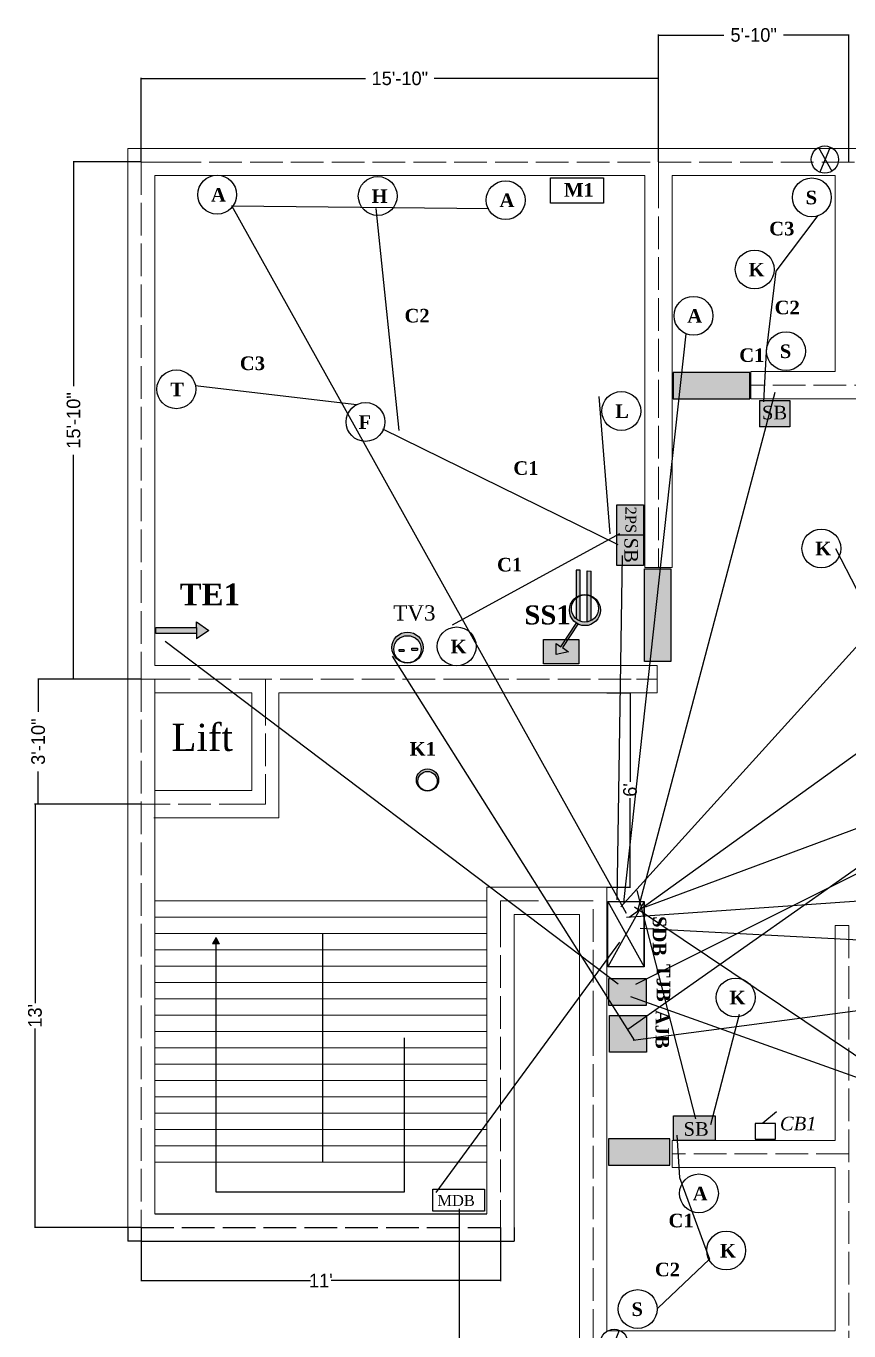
# Model space of a CAD drawing. Header units: inches. Extents: x -122 to 1455, y -263 to 499.
# Drawn here: x 404.9 to 707.2, y 14.1 to 493.6 of the extents above; entities that cross this region are included whole.
import ezdxf

# ---------------------------------------------------------------- set-up
doc = ezdxf.new("R2010")
doc.units = ezdxf.units.IN
doc.header["$MEASUREMENT"] = 0
doc.linetypes.add('ACAD_ISO02W100', pattern=[15, 12, -3])
doc.layers.get('Defpoints').update_dxf_attribs({"lineweight": 5})
doc.layers.add('door', color=5, linetype='Continuous', lineweight=5)
doc.layers.add('wall', color=7, linetype='Continuous', lineweight=5)
doc.dimstyles.get("Standard").update_dxf_attribs({"dimtxt": 5, "dimasz": 0.18, "dimexe": 0.18, "dimexo": 0.0625, "dimgap": 0.09, "dimtad": 0, "dimdec": 0, "dimzin": 0, "dimdsep": 46, "dimlunit": 4, "dimtxsty": 'Standard', "dimcen": 0.09, "dimadec": 0, "dimazin": 0, "dimtfac": 1, "dimtdec": 0, "dimtofl": 0, "dimtmove": 0, "dimatfit": 3, "dimfxl": 1, "dimtolj": 1, "dimtzin": 0, "dimarcsym": 0})

# ---------------------------------------------------------------- blocks, each defined once
blk = doc.blocks.new('*D2')
at = {"color": 0, "lineweight": -2}
for p, q in [((447.25, 443.7), (447.25, 474.54)), ((447.43, 474.36), (529.66, 474.36)), ((637.07, 474.36), (554.84, 474.36)), ((637.25, 443.7), (637.25, 474.54))]:
    blk.add_line(p, q, dxfattribs=at)
at = {"color": 0}
for points in [[(447.43, 474.39), (447.43, 474.33), (447.25, 474.36)], [(637.07, 474.39), (637.07, 474.33), (637.25, 474.36)]]:
    blk.add_solid(points, dxfattribs=at)
at = {"layer": 'Defpoints', "color": 0}
for p in [(637.25, 474.36), (447.25, 443.64), (637.25, 443.64)]:
    blk.add_point(p, dxfattribs=at)
at = {"color": 0, "insert": (542.25, 474.36), "char_height": 5, "attachment_point": 5}
blk.add_mtext('\\A1;15\'-10"', dxfattribs=at)
blk = doc.blocks.new('*D3')
at = {"color": 0, "lineweight": -2}
for p, q in [((637.25, 443.7), (637.25, 490.48)), ((637.43, 490.3), (661.32, 490.3)), ((707.07, 490.3), (683.17, 490.3)), ((707.25, 443.7), (707.25, 490.48))]:
    blk.add_line(p, q, dxfattribs=at)
at = {"color": 0}
for points in [[(637.43, 490.33), (637.43, 490.27), (637.25, 490.3)], [(707.07, 490.33), (707.07, 490.27), (707.25, 490.3)]]:
    blk.add_solid(points, dxfattribs=at)
at = {"layer": 'Defpoints', "color": 0}
for p in [(707.25, 490.3), (637.25, 443.64), (707.25, 443.64)]:
    blk.add_point(p, dxfattribs=at)
at = {"color": 0, "insert": (672.25, 490.3), "char_height": 5, "attachment_point": 5}
blk.add_mtext('\\A1;5\'-10"', dxfattribs=at)
blk = doc.blocks.new('*D11')
at = {"color": 0, "lineweight": -2}
for p, q in [((447.18, 443.7), (422.19, 443.7)), ((422.37, 443.52), (422.37, 361.26)), ((422.37, 253.82), (422.37, 336.08)), ((447.18, 253.64), (422.19, 253.64))]:
    blk.add_line(p, q, dxfattribs=at)
at = {"color": 0}
for points in [[(422.34, 443.52), (422.4, 443.52), (422.37, 443.7)], [(422.34, 253.82), (422.4, 253.82), (422.37, 253.64)]]:
    blk.add_solid(points, dxfattribs=at)
at = {"layer": 'Defpoints', "color": 0}
for p in [(447.25, 443.7), (422.37, 253.64), (447.25, 253.64)]:
    blk.add_point(p, dxfattribs=at)
at = {"color": 0, "insert": (422.37, 348.67), "char_height": 5, "attachment_point": 5, "rotation": 90}
blk.add_mtext('\\A1;15\'-10"', dxfattribs=at)
blk = doc.blocks.new('*D16')
at = {"color": 0, "lineweight": -2}
for p, q in [((447.12, 253.64), (409.19, 253.64)), ((409.37, 253.46), (409.37, 241.56)), ((409.37, 207.82), (409.37, 219.72)), ((447.18, 207.64), (409.19, 207.64))]:
    blk.add_line(p, q, dxfattribs=at)
at = {"color": 0}
for points in [[(409.34, 253.46), (409.4, 253.46), (409.37, 253.64)], [(409.34, 207.82), (409.4, 207.82), (409.37, 207.64)]]:
    blk.add_solid(points, dxfattribs=at)
at = {"layer": 'Defpoints', "color": 0}
for p in [(447.18, 253.64), (409.37, 207.64), (447.25, 207.64)]:
    blk.add_point(p, dxfattribs=at)
at = {"color": 0, "insert": (409.37, 230.64), "char_height": 5, "attachment_point": 5, "rotation": 90}
blk.add_mtext('\\A1;3\'-10"', dxfattribs=at)
blk = doc.blocks.new('*D17')
at = {"color": 0, "lineweight": -2}
for p, q in [((447.12, 207.64), (408.03, 207.64)), ((408.21, 207.46), (408.21, 134.56)), ((408.21, 52.32), (408.21, 125.22)), ((447.18, 52.14), (408.03, 52.14))]:
    blk.add_line(p, q, dxfattribs=at)
at = {"color": 0}
for points in [[(408.18, 207.46), (408.24, 207.46), (408.21, 207.64)], [(408.18, 52.32), (408.24, 52.32), (408.21, 52.14)]]:
    blk.add_solid(points, dxfattribs=at)
at = {"layer": 'Defpoints', "color": 0}
for p in [(447.18, 207.64), (408.21, 52.14), (447.25, 52.14)]:
    blk.add_point(p, dxfattribs=at)
at = {"color": 0, "insert": (408.21, 129.89), "char_height": 5, "attachment_point": 5, "rotation": 90}
blk.add_mtext("\\A1;13'", dxfattribs=at)
blk = doc.blocks.new('*D18')
at = {"color": 0, "lineweight": -2}
for p, q in [((618.31, 248.64), (627.03, 248.64)), ((626.85, 248.46), (626.85, 215.9)), ((626.85, 177.32), (626.85, 209.88)), ((618.31, 177.14), (627.03, 177.14))]:
    blk.add_line(p, q, dxfattribs=at)
at = {"color": 0}
for points in [[(626.82, 248.46), (626.88, 248.46), (626.85, 248.64)], [(626.82, 177.32), (626.88, 177.32), (626.85, 177.14)]]:
    blk.add_solid(points, dxfattribs=at)
at = {"layer": 'Defpoints', "color": 0}
for p in [(618.25, 248.64), (626.85, 248.64), (618.25, 177.14)]:
    blk.add_point(p, dxfattribs=at)
at = {"color": 0, "insert": (626.85, 212.89), "char_height": 5, "attachment_point": 5, "rotation": 90}
blk.add_mtext("\\A1;6'", dxfattribs=at)
blk = doc.blocks.new('*D20')
at = {"color": 0, "lineweight": -2}
for p, q in [((447.18, 52.08), (447.18, 32.43)), ((579.25, 52.08), (579.25, 32.43)), ((447.36, 32.61), (509.38, 32.61)), ((579.07, 32.61), (517.06, 32.61))]:
    blk.add_line(p, q, dxfattribs=at)
at = {"color": 0}
for points in [[(447.36, 32.64), (447.36, 32.58), (447.18, 32.61)], [(579.07, 32.64), (579.07, 32.58), (579.25, 32.61)]]:
    blk.add_solid(points, dxfattribs=at)
at = {"layer": 'Defpoints', "color": 0}
for p in [(447.18, 52.14), (579.25, 52.14), (579.25, 32.61)]:
    blk.add_point(p, dxfattribs=at)
at = {"color": 0, "insert": (513.22, 32.61), "char_height": 5, "attachment_point": 5}
blk.add_mtext("\\A1;11'", dxfattribs=at)

msp = doc.modelspace()

# ---------------------------------------------------------------- hatches: boundary and pattern name
h = msp.add_hatch(color=256)
h.set_gradient(color1=(32, 223, 201), color2=(121, 236, 222), one_color=1, tint=0.7, name='CYLINDER')
h.paths.add_polyline_path([(642.71, 366.26), (642.71, 356.66), (670.81, 356.66), (670.81, 366.26)])
h = msp.add_hatch(color=256)
h.set_gradient(color1=(198, 57, 120), color2=(221, 136, 174), one_color=1, tint=0.7, name='CURVED')
h.paths.add_polyline_path([(674.43, 346.34), (685.55, 346.34), (685.55, 356.04), (674.43, 356.04)])
h.paths.add_polyline_path([(674.6, 355.31), (685.27, 355.31), (685.27, 347.7), (674.6, 347.7)], flags=24)
h = msp.add_hatch(color=256)
h.set_gradient(color1=(198, 57, 120), color2=(221, 136, 174), one_color=1, tint=0.7, name='CYLINDER')
h.paths.add_polyline_path([(622.04, 295.37), (631.74, 295.37), (631.74, 306.49), (622.04, 306.49)])
h.paths.add_polyline_path([(622.04, 306.49), (631.74, 306.49), (631.74, 317.71), (622.04, 317.71)])
h.paths.add_polyline_path([(631.01, 306.31), (631.01, 295.65), (623.4, 295.65), (623.4, 306.31)], flags=24)
h.paths.add_polyline_path([(630.16, 317.69), (630.16, 306.61), (624.07, 306.61), (624.07, 317.69)], flags=24)
h = msp.add_hatch(color=256)
h.set_gradient(color1=(171, 49, 180), color2=(203, 95, 211), one_color=1, tint=0.6, name='CURVED')
h.paths.add_polyline_path([(611.13, 274.69, 0.074431), (612.53, 275.16), (612.53, 284.04, 0.074431), (611.13, 284.52)])
h.paths.add_polyline_path([(607.05, 275.78, 0.082084), (608.45, 274.95), (608.45, 284.25, 0.082084), (607.05, 283.42)])
h.paths.add_polyline_path([(607.05, 283.7, -0.068777), (608.45, 284.4), (608.45, 293.66), (607.05, 293.66)])
h.paths.add_polyline_path([(612.53, 293.29), (611.13, 293.47), (611.13, 284.62, -0.064124), (612.53, 284.22)])
h = msp.add_hatch(color=256)
h.set_gradient(color1=(32, 223, 201), color2=(121, 236, 222), one_color=1, tint=0.7, name='CYLINDER')
h.paths.add_polyline_path([(632.2, 260.1), (641.86, 260.1), (641.86, 294.21), (632.2, 294.21)])
h = msp.add_hatch(color=256)
h.set_gradient(color1=(89, 153, 104), color2=(126, 180, 139), one_color=1, tint=0.6, name='CURVED')
h.paths.add_polyline_path([(615.96, 278.98, 1), (604.55, 278.98, 1)])
h.paths.add_polyline_path([(605.27, 279.6, -1), (615.25, 279.6, -1)], flags=16)
h = msp.add_hatch(color=256)
h.set_gradient(color1=(255, 255, 255), color2=(230, 230, 230), one_color=1, tint=0.9, name='INVCYLINDER')
h.paths.add_polyline_path([(452.61, 272.64), (452.61, 270.41), (467.53, 270.41), (467.53, 272.64)])
h.paths.add_polyline_path([(472.09, 271.53), (467.53, 274.64), (467.53, 272.64), (467.53, 270.41), (467.53, 268.41)])
h = msp.add_hatch(color=256)
h.set_gradient(color1=(153, 114, 76), color2=(171, 128, 84), one_color=1, tint=0.5, name='INVCYLINDER')
h.paths.add_polyline_path([(604.17, 263.68), (602.07, 265.23), (607.69, 273.79), (607.75, 273.86, -0.02701), (607.21, 274.16), (607.09, 274.05), (601.46, 265.49), (599.7, 266.7), (599.7, 262.64)])
h = msp.add_hatch(color=256)
h.set_gradient(color1=(47, 162, 26), color2=(102, 226, 80), one_color=1, tint=0.6, name='CURVED')
h.paths.add_polyline_path([(604.17, 263.68), (602.07, 265.23), (604.01, 268.18), (603.23, 268.18), (601.46, 265.49), (599.7, 266.7), (599.7, 262.64)])
h.paths.add_polyline_path([(603.23, 268.18), (604.01, 268.18), (607.69, 273.79), (607.75, 273.86, -0.02701), (607.21, 274.16), (607.09, 274.05)])
h = msp.add_hatch(color=256)
h.set_gradient(color1=(89, 153, 104), color2=(126, 180, 139), one_color=1, tint=0.6, name='CURVED')
h.paths.add_polyline_path([(539.36, 265.22, 1), (550.77, 265.22, 1)])
h.paths.add_polyline_path([(550.06, 264.6, -1), (540.08, 264.6, -1)], flags=16)
h = msp.add_hatch(color=256)
h.set_gradient(color1=(57, 28, 202), color2=(101, 75, 231), one_color=1, tint=0.6, name='CURVED')
h.paths.add_polyline_path([(542.01, 264.5), (542.01, 263.85), (543.88, 263.85), (543.77, 264.5)])
h.paths.add_polyline_path([(548.73, 264.22), (548.78, 265.05), (546.68, 265.05), (546.68, 264.22)])
h = msp.add_hatch(color=256)
h.set_gradient(color1=(49, 209, 21), color2=(94, 237, 69), one_color=1, tint=0.6, name='CURVED')
h.paths.add_polyline_path([(543.88, 263.85), (543.77, 264.5), (542.01, 264.5), (542.01, 263.85)])
h.paths.add_polyline_path([(548.73, 264.22), (548.78, 265.05), (546.68, 265.05), (546.68, 264.22)])
h = msp.add_hatch(color=256)
h.set_gradient(color1=(100, 112, 130), color2=(140, 150, 166), one_color=1, tint=0.6, name='CURVED')
h.paths.add_polyline_path([(599.7, 266.7), (601.46, 265.49), (603.23, 268.18), (595, 268.18), (595, 259.25), (608.03, 259.25), (608.03, 268.18), (604.01, 268.18), (602.07, 265.23), (604.17, 263.68), (599.7, 262.64)])
h = msp.add_hatch(color=256)
h.set_gradient(color1=(153, 114, 76), color2=(205, 179, 152), one_color=1, tint=0.7, name='CURVED')
h.paths.add_polyline_path([(599.7, 262.64), (599.7, 266.7), (601.46, 265.49), (603.23, 268.18), (595, 268.18), (595, 259.25), (608.03, 259.25), (608.03, 268.18), (604.01, 268.18), (602.07, 265.23), (604.17, 263.68)])
h = msp.add_hatch(color=256)
h.set_gradient(color1=(89, 153, 104), color2=(126, 180, 139), one_color=1, tint=0.6, name='CURVED')
h.paths.add_polyline_path([(548.35, 216.58, 1), (556.5, 216.58, 1)])
h.paths.add_polyline_path([(555.99, 216.13, -1), (548.86, 216.13, -1)], flags=16)
h = msp.add_hatch(color=256)
h.set_gradient(color1=(0, 0, 255), color2=(5, 5, 255), one_color=1, tint=0.51, name='HEMISPHERICAL')
h.paths.add_polyline_path([(619.09, 133.66), (632.71, 133.66), (632.71, 143.59), (619.09, 143.59)])
h = msp.add_hatch(color=256)
h.set_gradient(color1=(231, 24, 224), color2=(231, 29, 225), one_color=1, tint=0.51, name='HEMISPHERICAL')
h.paths.add_polyline_path([(632.93, 116.6), (632.93, 129.99), (619.31, 129.99), (619.31, 116.6)])
h = msp.add_hatch(color=256)
h.set_gradient(color1=(198, 57, 120), color2=(221, 136, 174), one_color=1, tint=0.7, name='HEMISPHERICAL')
h.paths.add_polyline_path([(642.75, 93.14), (642.75, 84.14), (647.25, 84.14), (658.14, 84.14), (658.14, 93.14)])
h.paths.add_polyline_path([(645.78, 92.08), (656.44, 92.08), (656.44, 84.47), (645.78, 84.47)], flags=24)
h = msp.add_hatch(color=256)
h.set_gradient(color1=(32, 223, 201), color2=(121, 236, 222), one_color=1, tint=0.7, name='CYLINDER')
h.paths.add_polyline_path([(641.49, 75.01), (641.49, 84.75), (618.87, 84.75), (618.87, 75.01)])
at = {"layer": 'door'}
h = msp.add_hatch(color=0, dxfattribs=at)
h.set_gradient(color2=(0, 0, 0), tint=1)
h.paths.add_polyline_path([(474.75, 158.64), (473.45, 156.39), (476.05, 156.39)])

# ---------------------------------------------------------------- linework, layer by layer
for p, q in [((696.07, 448.93), (701.03, 440.28)), ((700.33, 449.15), (696.59, 439.91)), ((674.43, 356.04), (674.43, 346.34)), ((631.74, 306.49), (622.04, 306.49)), ((608.45, 293.66), (607.05, 293.66)), ((607.05, 293.66), (607.05, 275.78)), ((608.45, 274.95), (608.45, 293.66)), ((611.13, 274.69), (611.13, 293.47)), ((611.13, 293.47), (612.53, 293.29)), ((612.53, 275.16), (612.53, 293.29)), ((467.53, 272.64), (467.53, 274.64)), ((467.53, 274.64), (472.09, 271.53)), ((601.46, 265.49), (607.09, 274.05)), ((607.69, 273.79), (602.07, 265.23)), ((607.09, 274.05), (607.21, 274.16)), ((607.69, 273.79), (607.75, 273.86)), ((607.69, 273.79), (607.69, 273.79)), ((472.09, 271.53), (467.53, 268.41)), ((467.53, 270.41), (467.53, 268.41)), ((542.01, 263.85), (542.01, 264.5)), ((542.01, 264.5), (543.77, 264.5)), ((542.01, 263.85), (543.88, 263.85)), ((543.77, 264.5), (543.88, 263.85)), ((546.68, 264.22), (546.68, 265.05)), ((546.68, 265.05), (548.78, 265.05)), ((546.68, 264.22), (548.73, 264.22)), ((548.78, 265.05), (548.73, 264.22)), ((599.7, 262.64), (599.7, 266.7)), ((599.7, 266.7), (601.46, 265.49)), ((602.07, 265.23), (604.17, 263.68)), ((604.17, 263.68), (599.7, 262.64)), ((618.66, 171.88), (632.06, 147.91)), ((632.06, 171.88), (618.66, 147.91)), ((632.06, 147.91), (632.06, 171.88)), ((513.79, 160.14), (513.79, 76.14)), ((474.67, 156.39), (474.67, 65.24)), ((543.96, 65.24), (543.96, 121.79)), ((675.66, 90.57), (680.62, 94.78)), ((474.67, 65.24), (543.96, 65.24)), ((452.25, 57.14), (574.25, 57.14)), ((442.25, 52.14), (442.25, 47.14)), ((584.25, 52.14), (584.25, 47.14)), ((447.18, 47.14), (442.25, 47.14)), ((447.18, 47.14), (579.25, 47.14)), ((579.25, 47.14), (584.25, 47.14)), ((622.87, 14.32), (619.13, 5.07))]:
    msp.add_line(p, q)
at = {"color": 92}
for p, q in [((625.5, 167.5), (480.5, 427.5)), ((480.5, 427.5), (575, 426.5)), ((623.5, 170), (856.5, 427.5)), ((624.5, 171.5), (647.5, 380.5)), ((632.5, 170), (917.5, 276)), ((628.5, 170), (849.5, 21.5))]:
    msp.add_line(p, q, dxfattribs=at)
at = {"color": 1}
for p, q in [((542, 345), (533.5, 426.5)), ((680.5, 403.5), (696, 424)), ((677, 374), (680.5, 403.5)), ((676, 355.5), (677, 374)), ((467, 361.5), (526.5, 354.5)), ((619.5, 307), (615.5, 357.5)), ((680, 359), (629.5, 168)), ((622.5, 303), (536, 345.5)), ((623, 307), (561.5, 273.5)), ((624, 299), (622, 172.5)), ((810.5, 298.5), (626.5, 166)), ((765, 179.5), (702.5, 301.5)), ((766.5, 176), (625.5, 166)), ((651, 92), (629.5, 176)), ((771, 154.5), (630.5, 162)), ((656.5, 90), (667, 130.5)), ((644, 86), (645, 70.5)), ((645, 70.5), (656, 40.5)), ((656, 40.5), (637, 22.5))]:
    msp.add_line(p, q, dxfattribs=at)
at = {"color": 6}
for p, q in [((626, 125), (883, 306)), ((628.5, 121), (539.5, 262)), ((628, 121), (873.5, 153.5))]:
    msp.add_line(p, q, dxfattribs=at)
at = {"color": 5}
for p, q in [((629, 141.5), (940.5, 297.5)), ((622.5, 141.5), (456, 267.5)), ((627, 137), (946, 23))]:
    msp.add_line(p, q, dxfattribs=at)
at = {"color": 4}
msp.add_line((623, 157), (555.5, 65), dxfattribs=at)
at = {"color": 2}
msp.add_line((564.02, 58.95), (564.02, -182.2), dxfattribs=at)
at = {"linetype": 'ACAD_ISO02W100'}
msp.add_line((447.18, 52.14), (579.25, 52.14), dxfattribs=at)
for points in [[(597.55, 437.88), (617.09, 437.88), (617.09, 428.5), (597.55, 428.5)], [(670.81, 366.26), (642.71, 366.26), (642.71, 356.66), (670.81, 356.66)], [(631.74, 317.71), (631.74, 295.37), (622.04, 295.37), (622.04, 317.71)], [(632.2, 294.21), (641.86, 294.21), (641.86, 260.1), (632.2, 260.1)], [(452.61, 272.64), (467.53, 272.64), (467.53, 270.41), (452.61, 270.41)], [(608.03, 259.25), (595, 259.25), (595, 268.18), (608.03, 268.18)], [(618.66, 171.88), (632.06, 171.88), (632.06, 147.91), (618.66, 147.91)], [(619.09, 143.59), (632.71, 143.59), (632.71, 133.66), (619.09, 133.66)], [(619.31, 129.99), (632.93, 129.99), (632.93, 116.6), (619.31, 116.6)], [(642.75, 93.14), (658.14, 93.14), (658.14, 84.05), (642.75, 84.05)], [(672.75, 84.57), (680.23, 84.57), (680.23, 90.32), (672.75, 90.32)], [(641.49, 84.75), (618.87, 84.75), (618.87, 75.01), (641.49, 75.01)], [(554.32, 66.2), (573.3, 66.2), (573.3, 58.15), (554.32, 58.15)]]:
    msp.add_lwpolyline(points, close=True)
msp.add_lwpolyline([(674.43, 356.04), (685.55, 356.04), (685.55, 346.34), (674.43, 346.34)])
for centre, radius in [((698.43, 444.54), 4.99), ((475.14, 431.64), 7.14), ((534.14, 431.14), 7.14), ((581.14, 429.64), 7.14), ((693.64, 430.64), 7.14), ((672.64, 404.14), 7.14), ((650.14, 387.14), 7.14), ((684.14, 374.14), 7.14), ((460.14, 360.14), 7.14), ((529.64, 348.14), 7.14), ((623.64, 352.14), 7.14), ((697.14, 301.64), 7.14), ((610.26, 278.98), 5.71), ((610.26, 279.6), 4.99), ((545.07, 265.22), 5.71), ((545.07, 264.6), 4.99), ((563.14, 265.64), 7.14), ((552.43, 216.58), 4.08), ((552.43, 216.13), 3.56), ((665.64, 136.64), 7.14), ((652.14, 64.64), 7.14), ((662.14, 43.64), 7.14), ((629.64, 22.14), 7.14), ((620.97, 9.71), 4.99)]:
    msp.add_circle(centre, radius)
at = {"layer": 'door', "color": 0}
for p, q in [((452.25, 448.64), (442.25, 448.64)), ((442.25, 443.64), (442.25, 448.64)), ((457.25, 448.64), (452.25, 448.64)), ((462.25, 438.64), (452.25, 438.64)), ((642.25, 438.64), (647.25, 438.64)), ((632.25, 361.64), (632.25, 294.64)), ((642.25, 361.64), (642.25, 294.64)), ((671.25, 356.64), (671.25, 361.64)), ((632.25, 294.64), (642.25, 294.64)), ((462.25, 258.64), (452.25, 258.64)), ((570.25, 258.64), (629.25, 258.64)), ((629.25, 258.64), (636.75, 258.64)), ((636.75, 258.64), (636.75, 248.64)), ((442.25, 253.64), (442.25, 248.64)), ((452.25, 253.64), (452.25, 57.14)), ((442.25, 248.64), (442.25, 52.14)), ((457.25, 248.64), (452.25, 248.64)), ((452.25, 248.64), (452.25, 212.64)), ((487.85, 246.32), (487.85, 248.64)), ((487.85, 248.64), (487.85, 212.64)), ((487.85, 246.32), (487.85, 235.14)), ((497.85, 248.64), (497.85, 212.64)), ((570.25, 248.64), (629.25, 248.64)), ((629.25, 248.64), (636.75, 248.64)), ((487.85, 212.64), (452.25, 212.64)), ((497.85, 212.64), (497.85, 202.64)), ((487.85, 202.64), (451.85, 202.64)), ((487.85, 202.64), (497.85, 202.64)), ((584.25, 177.14), (574.25, 177.14)), ((574.25, 167.14), (574.25, 177.14)), ((608.25, 177.14), (584.25, 177.14)), ((608.25, 177.14), (618.25, 177.14)), ((618.25, 127.14), (618.25, 177.14)), ((574.25, 172.14), (452.25, 172.14)), ((574.25, 166.14), (452.25, 166.14)), ((574.25, 167.14), (574.25, 57.14)), ((608.25, 167.14), (584.25, 167.14)), ((584.25, 167.14), (584.25, 52.14)), ((608.25, 127.14), (608.25, 167.14)), ((702.25, 163.14), (707.25, 163.14)), ((574.25, 160.14), (452.25, 160.14)), ((574.25, 154.14), (452.25, 154.14)), ((574.25, 148.14), (452.25, 148.14)), ((574.25, 142.14), (452.25, 142.14)), ((574.25, 136.14), (452.25, 136.14)), ((574.25, 130.14), (452.25, 130.14)), ((574.25, 124.14), (452.25, 124.14)), ((574.25, 118.14), (452.25, 118.14)), ((574.25, 112.14), (452.25, 112.14)), ((574.25, 106.14), (452.25, 106.14)), ((574.25, 100.14), (452.25, 100.14)), ((574.25, 94.14), (452.25, 94.14)), ((574.25, 88.14), (452.25, 88.14)), ((574.25, 82.14), (452.25, 82.14)), ((647.25, 84.14), (642.25, 84.14)), ((642.25, 84.14), (642.25, 74.14)), ((574.25, 76.14), (452.25, 76.14)), ((647.25, 74.14), (642.25, 74.14))]:
    msp.add_line(p, q, dxfattribs=at)
at = {"layer": 'door', "color": 0, "linetype": 'ACAD_ISO02W100'}
for p, q in [((457.25, 443.64), (447.25, 443.64)), ((637.25, 438.64), (637.25, 443.64)), ((637.25, 361.64), (637.25, 294.64)), ((457.25, 253.64), (447.25, 253.64)), ((447.25, 253.64), (447.25, 52.14)), ((492.85, 248.64), (492.85, 253.64)), ((570.25, 253.64), (629.25, 253.64)), ((629.25, 253.64), (636.75, 253.64)), ((492.85, 248.64), (492.85, 212.64)), ((492.85, 212.64), (492.85, 207.64)), ((451.85, 207.64), (447.25, 207.64)), ((487.85, 207.64), (451.85, 207.64)), ((487.85, 207.64), (492.85, 207.64)), ((579.25, 167.14), (579.25, 172.14)), ((584.25, 172.14), (579.25, 172.14)), ((608.25, 172.14), (584.25, 172.14)), ((608.25, 172.14), (613.25, 172.14)), ((613.25, 127.14), (613.25, 172.14)), ((579.25, 167.14), (579.25, 52.14)), ((647.25, 79.14), (642.25, 79.14)), ((707.25, 14.14), (707.25, 9.14))]:
    msp.add_line(p, q, dxfattribs=at)
at = {"layer": 'door', "color": 0}
msp.add_lwpolyline([(474.75, 158.64), (473.45, 156.39), (476.05, 156.39)], close=True, dxfattribs=at)
at = {"layer": 'wall'}
for p, q in [((1009.25, 448.64), (457.25, 448.64)), ((442.25, 443.64), (442.25, 253.64)), ((452.25, 438.64), (452.25, 258.64)), ((632.25, 438.64), (462.25, 438.64)), ((632.25, 438.64), (632.25, 361.64)), ((642.25, 438.64), (642.25, 361.64)), ((702.25, 438.64), (647.25, 438.64)), ((702.25, 438.64), (702.25, 366.64)), ((702.25, 366.64), (671.25, 366.64)), ((671.25, 366.64), (671.25, 361.64)), ((761.25, 356.64), (671.25, 356.64)), ((570.25, 258.64), (462.25, 258.64)), ((487.85, 248.64), (457.25, 248.64)), ((570.25, 248.64), (497.85, 248.64)), ((702.25, 163.14), (702.25, 84.14)), ((608.25, 127.14), (608.25, 9.14)), ((618.25, 127.14), (618.25, 14.14)), ((702.25, 84.14), (647.25, 84.14)), ((702.25, 74.14), (647.25, 74.14)), ((702.25, 74.14), (702.25, 14.14)), ((702.25, 14.14), (618.25, 14.14))]:
    msp.add_line(p, q, dxfattribs=at)
at = {"layer": 'wall', "color": 0, "linetype": 'ACAD_ISO02W100'}
for p, q in [((447.25, 443.64), (447.25, 253.64)), ((1009.25, 443.64), (457.25, 443.64)), ((637.25, 438.64), (637.25, 361.64)), ((766.25, 361.64), (671.25, 361.64)), ((570.25, 253.64), (457.25, 253.64)), ((707.25, 163.14), (707.25, 14.14)), ((613.25, 127.14), (613.25, 9.14)), ((707.25, 79.14), (647.25, 79.14))]:
    msp.add_line(p, q, dxfattribs=at)

# ---------------------------------------------------------------- texts
at = {"attachment_point": 1}
for s, insert, char_height in [('{\\fTimes New Roman|b1|i0|c0|p18;A}', (472.87, 434.09), 5), ('{\\fTimes New Roman|b1|i0|c0|p18;H}', (531.87, 433.59), 5), ('{\\fTimes New Roman|b1|i0|c0|p18;A}', (578.87, 432.09), 5), ('{\\fTimes New Roman|b1|i0|c0|p18;M1}', (602.6, 435.89), 5), ('{\\fTimes New Roman|b1|i0|c0|p18;S}', (691.37, 433.09), 5), ('{\\fTimes New Roman|b1|i0|c0|p18;C3}', (677.97, 421.68), 5), ('{\\fTimes New Roman|b1|i0|c0|p18;K}', (670.37, 406.59), 5), ('{\\fTimes New Roman|b1|i0|c0|p18;C2}', (543.97, 389.68), 5), ('{\\fTimes New Roman|b1|i0|c0|p18;A}', (647.87, 389.59), 5), ('{\\fTimes New Roman|b1|i0|c0|p18;C2}', (679.97, 392.68), 5), ('{\\fTimes New Roman|b1|i0|c0|p18;C1}', (666.97, 375.18), 5), ('{\\fTimes New Roman|b1|i0|c0|p18;S}', (681.87, 376.59), 5), ('{\\fTimes New Roman|b1|i0|c0|p18;C3}', (483.47, 372.18), 5), ('{\\fTimes New Roman|b1|i0|c0|p18;T}', (457.87, 362.59), 5), ('{\\fTimes New Roman|b1|i0|c0|p18;F}', (527.06, 350.59), 5), ('{\\fTimes New Roman|b1|i0|c0|p18;L}', (621.37, 354.59), 5), ('{\\fTimes New Roman|b1|i0|c0|p18;C1}', (583.97, 333.68), 5), ('{\\fTimes New Roman|b1|i0|c0|p18;K}', (694.87, 304.09), 5), ('{\\fTimes New Roman|b1|i0|c0|p18;C1}', (577.97, 298.18), 5), ('{\\fTimes New Roman|b1|i0|c0|p18;TE1}', (461.36, 288.73), 8), ('{\\fTimes New Roman|b0|i0|c0|p18;TV3}', (539.85, 280.76), 5.6), ('{\\fTimes New Roman|b1|i0|c0|p18;SS1}', (588.01, 280.71), 7), ('{\\fTimes New Roman|b1|i0|c0|p18;K}', (560.87, 268.09), 5), ('{\\fTimes New Roman|b1|i0|c0|p18;K1}', (545.86, 230.51), 5), ('{\\fTimes New Roman|b1|i0|c0|p18;K}', (663.37, 139.09), 5), ('{\\fTimes New Roman|b0|i1|c0|p18;CB1}', (681.91, 92.8), 5), ('{\\fTimes New Roman|b1|i0|c0|p18;A}', (649.87, 67.09), 5), ('{\\fTimes New Roman|b1|i0|c0|p18;C1}', (640.97, 57.18), 5), ('{\\fTimes New Roman|b1|i0|c0|p18;K}', (659.87, 46.09), 5), ('{\\fTimes New Roman|b1|i0|c0|p18;C2}', (635.97, 39.18), 5), ('{\\fTimes New Roman|b1|i0|c0|p18;S}', (627.37, 24.59), 5)]:
    msp.add_mtext(s, dxfattribs=dict(at, insert=insert, char_height=char_height))
at = {"attachment_point": 2}
for s, insert, char_height, width in [('{\\fTimes New Roman|b0|i0|c0|p18;SB}', (679.93, 354.06), 5, 15.3928), ('{\\fTimes New Roman|b0|i0|c0|p18;SB}', (651.11, 90.83), 5, 15.3928), ('{\\fTimes New Roman|b0|i0|c0|p18;MDB}', (562.93, 64.03), 3.9896, 18.1954)]:
    msp.add_mtext(s, dxfattribs=dict(at, insert=insert, char_height=char_height, width=width))
at = {"width": 15.3928, "attachment_point": 2, "rotation": 270}
for s, insert, char_height in [('{\\fTimes New Roman|b0|i0|c0|p18;2PS}', (629.16, 312.15), 4), ('{\\fTimes New Roman|b0|i0|c0|p18;SB}', (629.76, 300.98), 5)]:
    msp.add_mtext(s, dxfattribs=dict(at, insert=insert, char_height=char_height))
at = {"char_height": 5, "attachment_point": 1, "rotation": 270}
for s, insert in [('{\\fTimes New Roman|b1|i0|c0|p18;SDB}', (640.18, 166.54)), ('{\\fTimes New Roman|b1|i0|c0|p18;\\C5;TJB}', (641.62, 148.94)), ('{\\fTimes New Roman|b1|i0|c0|p18;\\C6;AJB}', (641.2, 132.09))]:
    msp.add_mtext(s, dxfattribs=dict(at, insert=insert))
at = {"layer": 'door', "color": 0, "insert": (458.31, 237.24), "char_height": 12, "width": 2, "attachment_point": 1}
msp.add_mtext('{\\fTimes New Roman|b0|i0|c0|p18;\\H0.8333x;\\C4;Lift}', dxfattribs=at)

# ---------------------------------------------------------------- dimensions: what is measured, and where the dimension line sits
for base, p1, p2, picture, middle in [((707.25, 490.3), (637.25, 443.64), (707.25, 443.64), '*D3', (672.25, 490.3)), ((637.25, 474.36), (447.25, 443.64), (637.25, 443.64), '*D2', (542.25, 474.36)), ((579.25, 32.61), (447.18, 52.14), (579.25, 52.14), '*D20', (513.22, 32.61))]:
    dim = msp.add_linear_dim(base=base, p1=p1, p2=p2, dimstyle='Standard')
    dim.commit()
    dim.dimension.update_dxf_attribs({"geometry": picture, "text_midpoint": middle})
for base, p1, p2, picture, middle in [((422.37, 253.64), (447.25, 443.7), (447.25, 253.64), '*D11', (422.37, 348.67)), ((409.37, 207.64), (447.18, 253.64), (447.25, 207.64), '*D16', (409.37, 230.64)), ((626.85394267, 248.63952824), (618.24736523, 177.13952824), (618.24736523, 248.63952824), '*D18', (626.85394267, 212.88952824)), ((408.21256238, 52.13952824), (447.18486524, 207.63952824), (447.24736524, 52.13952824), '*D17', (408.21256238, 129.88952824))]:
    dim = msp.add_linear_dim(base=base, p1=p1, p2=p2, angle=90, dimstyle='Standard')
    dim.commit()
    dim.dimension.update_dxf_attribs({"geometry": picture, "text_midpoint": middle})

doc.saveas('drawing.dxf')
